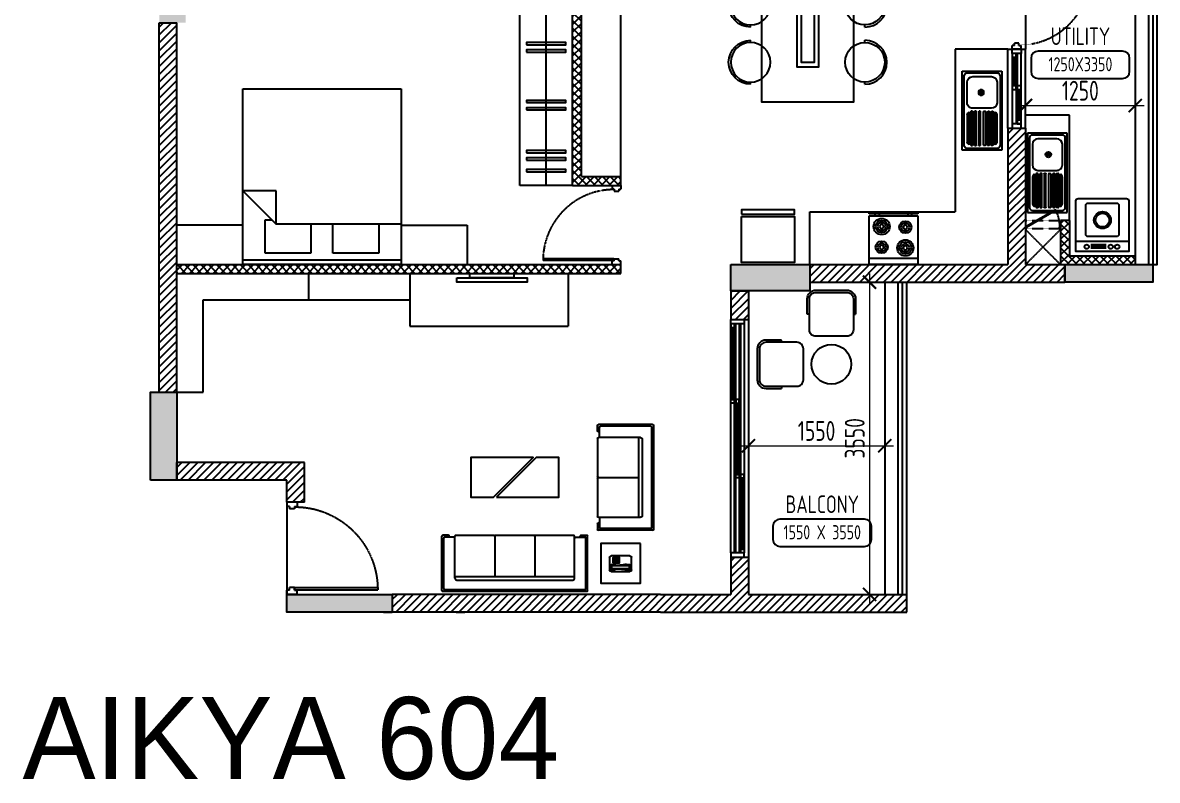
# Model space of a CAD drawing. Header units: millimetres. Extents: x -184691 to 158232, y -112569 to 33289.
# Drawn here: x 61375 to 74278, y -22061 to -13448 of the extents above; entities that cross this region are included whole.
import ezdxf
from ezdxf.enums import TextEntityAlignment as Align

# ---------------------------------------------------------------- set-up
doc = ezdxf.new("R2010")
doc.units = ezdxf.units.MM
doc.header["$LTSCALE"] = 10
doc.header["$PDMODE"] = 35
doc.header["$PDSIZE"] = 500
doc.linetypes.add('DASHED', pattern=[19.05, 12.7, -6.35])
doc.linetypes.add('HIDDEN', pattern=[9.525, 6.35, -3.175])
for name, color, linetype in [('07--DIM-1', 1, 'Continuous'), ('A--BLOCKWALL-1', 9, 'Continuous'), ('A--BLOCKWALL-2', 2, 'Continuous'), ('A--BLOCKWALL-3', 3, 'Continuous'), ('A--BLOCKWALL-HATCH', 8, 'Continuous'), ('A--DOWN', 34, 'Continuous'), ('A--FIXTURE-0', 8, 'Continuous'), ('A--FURNITURE-0', 253, 'Continuous'), ('A--FURNITURE-1', 9, 'Continuous'), ('A--GLAZING-0', 181, 'Continuous'), ('A--HANDRAIL-1', 9, 'Continuous'), ('A--HATCH-1', 8, 'Continuous'), ('A--SANITARY-0', 253, 'Continuous'), ('A--SHAFT-HIDDEN', 9, 'HIDDEN'), ('A--SPACENUMBER', 2, 'Continuous'), ('A--SPACENUMBER-1', 8, 'Continuous'), ('A--SPACEREF', 3, 'Continuous'), ('A--Stucture', 9, 'Continuous'), ('A--TILING-1', 8, 'Continuous'), ('Typical floor Column Centre line$0$X-3rd Floor Column$0$A--COL250', 250, 'Continuous'), ('Typical floor Column Centre line$0$X-3rd Floor Column$0$A--CONCRETE-4', 4, 'Continuous')]:
    doc.layers.add(name, color=color, linetype=linetype)
doc.styles.add('ISO', font='isocp2.shx', dxfattribs={"width": 0.8})
doc.dimstyles.new('A-DIM-100', dxfattribs={"dimscale": 100, "dimtxt": 2.25, "dimasz": 1.5, "dimexe": 1, "dimexo": 0.5, "dimgap": 0, "dimtad": 0, "dimdec": 0, "dimzin": 12, "dimdsep": 46, "dimtxsty": 'ISO', "dimblk": 'ARCHTICK', "dimcen": 1, "dimdle": 1, "dimclrd": 8, "dimclre": 8, "dimclrt": 256, "dimadec": 0, "dimazin": 3, "dimtfac": 1, "dimtdec": 0, "dimtmove": 1, "dimatfit": 2, "dimfxl": 1, "dimtvp": 0.75, "dimtolj": 1, "dimtzin": 12, "dimlwd": 18, "dimlwe": 18, "dimarcsym": 0})
pattern_1 = [(45, (66528.103, -23097.9), (-44.90128, 44.90128), [])]
pattern_2 = [(45, (66528.103, -23097.9), (-44.90128, 44.90128), []), (135, (66528.103, -23097.9), (-44.90128, -44.90128), [])]

# ---------------------------------------------------------------- blocks, each defined once
blk = doc.blocks.new('A$C542B73FF')
at = {"layer": 'A--FURNITURE-0'}
for points in [[(-400, 50), (400, 50), (400, 100), (-400, 100)], [(-250, 0), (250, 0), (250, 50), (-250, 50)]]:
    blk.add_lwpolyline(points, close=True, dxfattribs=at)
blk = doc.blocks.new('A$C7FA855F9')
at = {"layer": 'A--FURNITURE-0', "linetype": 'Continuous'}
for p, q in [((900, 2000), (-900, 2000)), ((-900, 2000), (-900, 0)), ((900, 0), (900, 2000)), ((900, 840), (520, 460)), ((520, 840), (900, 840)), ((520, 460), (520, 840)), ((-900, 460), (520, 460)), ((-645, 460), (-645, 130)), ((-125, 130), (-125, 460)), ((125, 460), (125, 130)), ((645, 510), (570, 510)), ((645, 130), (645, 510)), ((-645, 130), (-125, 130)), ((125, 130), (645, 130)), ((-900, 50), (900, 50)), ((-900, 0), (900, 0))]:
    blk.add_line(p, q, dxfattribs=at)
blk = doc.blocks.new('A$C383732B3')
for p, q in [((275, 250), (275, 275)), ((275, -250), (275, -275))]:
    blk.add_line(p, q)
blk.add_lwpolyline([(275, 275), (100, 275, 0.414214), (0, 175), (0, -175, 0.414214), (100, -275), (275, -275)], format="xyb")
blk.add_lwpolyline([(100, -250), (450, -250, 0.414214), (525, -175), (525, 175, 0.414214), (450, 250), (100, 250, 0.414214), (25, 175), (25, -175, 0.414214)], format="xyb", close=True)
blk = doc.blocks.new('A$C337B3EF4')
for p, q in [((0, 225), (0, 250)), ((0, -250), (0, -225))]:
    blk.add_line(p, q)
blk.add_circle((0, 0), 225)
blk.add_arc((0, 0), 250, 270, 90)
blk = doc.blocks.new('A$C666E5324')
at = {"layer": 'A--FURNITURE-0'}
for points in [[(0, -525), (-1500, -525), (-1500, 525), (0, 525)], [(-400, -125), (-1100, -125), (-1100, 125), (-400, 125)], [(-450, -75), (-1050, -75), (-1050, 75), (-450, 75)]]:
    blk.add_lwpolyline(points, close=True, dxfattribs=at)
at = {"layer": 'A--FURNITURE-0', "xscale": -1, "rotation": 270.000000000004}
for p in [(-1050, 650), (-400, 650)]:
    blk.add_blockref('A$C337B3EF4', p, dxfattribs=at)
at = {"layer": 'A--FURNITURE-0', "rotation": 270.000000000004}
for p in [(-1050, -650), (-400, -650)]:
    blk.add_blockref('A$C337B3EF4', p, dxfattribs=at)
blk = doc.blocks.new('A$C34D21E7E')
at = {"layer": 'A--DOWN'}
for p, q in [((-150, 2450), (-150, -150)), ((-110, 2450), (-110, -150)), ((-95, 2450), (-95, -150)), ((-55, -150), (-55, 2450)), ((-40, -150), (-40, 2450)), ((0, -150), (0, 2450))]:
    blk.add_line(p, q, dxfattribs=at)
for points in [[(-150, 2450), (0, 2450), (0, 2500), (-150, 2500)], [(-40, 2450), (0, 2450), (0, 2410), (-40, 2410)], [(-95, 1590), (-55, 1590), (-55, 1550), (-95, 1550)], [(-40, 1550), (0, 1550), (0, 1590), (-40, 1590)], [(-150, 740), (-110, 740), (-110, 700), (-150, 700)], [(-95, 700), (-55, 700), (-55, 740), (-95, 740)], [(-150, -150), (-110, -150), (-110, -110), (-150, -110)], [(-150, -150), (0, -150), (0, -200), (-150, -200)]]:
    blk.add_lwpolyline(points, close=True, dxfattribs=at)
at = {"layer": 'A--GLAZING-0'}
for p, q in [((-25, 1590), (-25, 2410)), ((-15, 1590), (-15, 2410)), ((-80, 740), (-80, 1550)), ((-70, 740), (-70, 1550)), ((-135, -110), (-135, 700)), ((-125, -110), (-125, 700))]:
    blk.add_line(p, q, dxfattribs=at)
blk = doc.blocks.new('A$C1CBF2325')
at = {"layer": 'A--DOWN'}
for p, q in [((100, 0), (0, 0)), ((0, 0), (0, -42)), ((100, 0), (100, -42)), ((25, -42), (0, -42)), ((25, -42), (25, -67)), ((75, -67), (25, -67)), ((75, -42), (75, -67)), ((75, -42), (100, -42)), ((79, -46), (79, -67)), ((79, -46), (886, -46)), ((79, -67), (886, -67)), ((886, -67), (886, -46)), ((25, -858), (0, -858)), ((0, -900), (0, -858)), ((75, -833), (25, -833)), ((25, -858), (25, -833)), ((75, -858), (75, -833)), ((75, -858), (100, -858)), ((100, -900), (100, -858)), ((100, -900), (0, -900))]:
    blk.add_line(p, q, dxfattribs=at)
at = {"layer": 'A--DOWN', "color": 8, "linetype": 'DASHED', "ltscale": 0.005}
blk.add_arc((79, -46), 807, 269.7319, 358.5291, dxfattribs=at)
blk = doc.blocks.new('A$C35654C4B')
at = {"layer": 'A--BLOCKWALL-1'}
for p, q in [((-900, 200), (0, 200)), ((-900, 0), (0, 0))]:
    blk.add_line(p, q, dxfattribs=at)
at = {"layer": 'A--DOWN'}
for p, q in [((-50, 150), (-850, 150)), ((-50, 107), (-850, 107)), ((-850, 50), (-50, 50)), ((-50, 93), (-807, 93))]:
    blk.add_line(p, q, dxfattribs=at)
for points in [[(-850, 50), (-850, 150), (-900, 150), (-900, 50)], [(-416, 107), (-416, 150), (-459, 150), (-459, 107)], [(-50, 107), (-50, 150), (-93, 150), (-93, 107)], [(-50, 50), (-50, 150), (0, 150), (0, 50)], [(-807, 50), (-807, 93), (-850, 93), (-850, 50)], [(-416, 50), (-416, 93), (-459, 93), (-459, 50)]]:
    blk.add_lwpolyline(points, close=True, dxfattribs=at)
at = {"layer": 'A--GLAZING-0'}
for p, q in [((-416, 136), (-93, 136)), ((-807, 78), (-459, 78)), ((-807, 64), (-459, 64)), ((-416, 122), (-93, 122))]:
    blk.add_line(p, q, dxfattribs=at)
blk = doc.blocks.new('A$C47D60FF3')
at = {"layer": 'A--FIXTURE-0'}
blk.add_lwpolyline([(-0.075, 0.6), (-0.075, 0), (-0.6, 0), (-0.6, 0.6)], close=True, dxfattribs=at)
blk.add_lwpolyline([(-0.05, 0.6), (-0.05, 0), (0, 0), (0, 0.6), (-0.05, 0.6)], dxfattribs=at)
blk = doc.blocks.new('SPACE')
at = {"layer": 'A--SPACENUMBER-1'}
blk.add_lwpolyline([(-600, 0), (600, 0, 0.414213562), (700, 100), (700, 288.5, 0.414213562), (600, 388.5), (-600, 388.5, 0.414213562), (-700, 288.5), (-700, 100, 0.414213562), (-600, 0, -0.052514465)], format="xyb", dxfattribs=at)
at = {"layer": 'A--SPACENUMBER', "style": 'ISO', "width": 0.8, "flags": 4}
blk.add_attdef('01', text='', height=250, dxfattribs=at).set_placement((0.455, 202.41), align=Align.MIDDLE)
at = {"layer": 'A--SPACEREF', "style": 'ISO', "width": 0.8, "flags": 4}
blk.add_attdef('S', text='', height=300, dxfattribs=at).set_placement((1.35, 474.975), align=Align.CENTER)
blk = doc.blocks.new('A$C2D7D56F7')
at = {"layer": 'A--FIXTURE-0'}
for p, q in [((-0.3, -0.113), (0.3, -0.113)), ((-0.044, -0.037), (0.131, -0.037)), ((-0.044, -0.056), (0.131, -0.056)), ((-0.044, -0.074), (0.131, -0.074))]:
    blk.add_line(p, q, dxfattribs=at)
blk.add_lwpolyline([(0.3, -0.575, -0.414214), (0.275, -0.6), (-0.275, -0.6, -0.414214), (-0.3, -0.575), (-0.3, 0), (0.3, 0)], format="xyb", close=True, dxfattribs=at)
blk.add_lwpolyline([(-0.173, -0.168), (0.173, -0.168), (0.189, -0.184), (0.189, -0.531), (0.173, -0.546), (-0.173, -0.546), (-0.189, -0.531), (-0.189, -0.184)], close=True, dxfattribs=at)
for centre, radius in [((-0.169, -0.052), 0.025), ((-0.095, -0.052), 0.025), ((0.178, -0.052), 0.025), ((-0.001, -0.355), 0.0964), ((-0.001, -0.355), 0.0776)]:
    blk.add_circle(centre, radius, dxfattribs=at)
blk = doc.blocks.new('A$C321E12B3')
at = {"layer": 'A--SANITARY-0', "ltscale": 5}
for p, q in [((-0.9, 0.45), (0, 0.45)), ((-0.9, 0), (-0.9, 0.45)), ((-0.879, 0.055), (-0.879, 0.395)), ((-0.845, 0.429), (-0.055, 0.429)), ((-0.774, 0.395), (-0.54, 0.395)), ((-0.404, 0.394), (-0.094, 0.394)), ((-0.021, 0.395), (-0.021, 0.055)), ((0, 0.45), (0, 0)), ((-0.837, 0.118), (-0.837, 0.332)), ((-0.477, 0.332), (-0.477, 0.118)), ((-0.443, 0.335), (-0.443, 0.348)), ((-0.443, 0.293), (-0.443, 0.306)), ((-0.443, 0.246), (-0.443, 0.259)), ((-0.439, 0.352), (-0.059, 0.352)), ((-0.059, 0.331), (-0.439, 0.331)), ((-0.439, 0.31), (-0.059, 0.31)), ((-0.059, 0.289), (-0.439, 0.289)), ((-0.439, 0.263), (-0.059, 0.263)), ((-0.063, 0.373), (-0.435, 0.373)), ((-0.055, 0.348), (-0.055, 0.335)), ((-0.055, 0.306), (-0.055, 0.293)), ((-0.055, 0.259), (-0.055, 0.246)), ((-0.443, 0.204), (-0.443, 0.191)), ((-0.443, 0.157), (-0.443, 0.144)), ((-0.059, 0.242), (-0.439, 0.242)), ((-0.059, 0.208), (-0.439, 0.208)), ((-0.439, 0.187), (-0.059, 0.187)), ((-0.059, 0.161), (-0.439, 0.161)), ((-0.439, 0.14), (-0.059, 0.14)), ((-0.055, 0.191), (-0.055, 0.204)), ((-0.055, 0.144), (-0.055, 0.157)), ((0, 0), (-0.9, 0)), ((-0.055, 0.021), (-0.845, 0.021)), ((-0.54, 0.055), (-0.774, 0.055)), ((-0.443, 0.115), (-0.443, 0.102)), ((-0.059, 0.119), (-0.439, 0.119)), ((-0.439, 0.098), (-0.059, 0.098)), ((-0.063, 0.077), (-0.435, 0.077)), ((-0.404, 0.056), (-0.094, 0.056)), ((-0.055, 0.102), (-0.055, 0.115))]:
    blk.add_line(p, q, dxfattribs=at)
at = {"layer": 'A--SANITARY-0'}
blk.add_line((-0.9, 0.45), (0, 0.45), dxfattribs=at)
at = {"layer": 'A--SANITARY-0', "ltscale": 5, "extrusion": (0, 0, -1)}
for centre, major_axis, start_param, end_param in [((-0.845, 0.395), (-0.0238, 0.0238), 5.497787, 7.068583), ((-0.774, 0.332), (0.0446, 0.0446), 3.926991, 5.497787), ((-0.54, 0.332), (0.0446, 0.0446), -0.785398, 0.785398), ((-0.393, 0.345), (-0.0357, 0.0357), 6.090163, 6.844508), ((-0.105, 0.345), (-0.0357, 0.0357), 1.009473, 1.763819), ((-0.055, 0.395), (-0.0238, 0.0238), 0.785398, 2.356194), ((-0.439, 0.348), (0.00297, 0.00297), 3.926991, 5.497787), ((-0.439, 0.335), (-0.00297, 0.00297), 3.926991, 5.497787), ((-0.439, 0.306), (-0.00297, 0.00297), 5.497787, 7.068583), ((-0.439, 0.293), (-0.00297, 0.00297), 3.926991, 5.497787), ((-0.059, 0.348), (0.00297, 0.00297), -0.785398, 0.785398), ((-0.059, 0.335), (-0.00297, 0.00297), 2.356194, 3.926991), ((-0.059, 0.306), (0.00297, 0.00297), -0.785398, 0.785398), ((-0.059, 0.293), (-0.00297, 0.00297), 2.356194, 3.926991), ((-0.657, 0.214), (0.0223, 0.0223), 0.785398, 7.068583), ((-0.657, 0.214), (0.0112, 0.0112), 0.785398, 7.068583), ((-0.657, 0.214), (0.00743, 0.00743), 0.785398, 7.068583), ((-0.439, 0.204), (0.00297, 0.00297), 3.926991, 5.497787), ((-0.439, 0.191), (-0.00297, 0.00297), 3.926991, 5.497787), ((-0.439, 0.157), (0.00297, 0.00297), 3.926991, 5.497787), ((-0.439, 0.144), (0.00297, 0.00297), 2.356194, 3.926991), ((-0.059, 0.204), (0.00297, 0.00297), -0.785398, 0.785398), ((-0.059, 0.191), (-0.00297, 0.00297), 2.356194, 3.926991), ((-0.059, 0.157), (0.00297, 0.00297), -0.785398, 0.785398), ((-0.059, 0.144), (-0.00297, 0.00297), 2.356194, 3.926991), ((-0.845, 0.055), (0.0238, 0.0238), 2.356194, 3.926991), ((-0.774, 0.118), (-0.0446, 0.0446), 3.926991, 5.497787), ((-0.54, 0.118), (-0.0446, 0.0446), 2.356194, 3.926991), ((-0.439, 0.115), (0.00297, 0.00297), 3.926991, 5.497787), ((-0.439, 0.102), (0.00297, 0.00297), 2.356194, 3.926991), ((-0.393, 0.105), (-0.0357, 0.0357), 4.151066, 4.905412), ((-0.105, 0.105), (-0.0357, 0.0357), 2.94857, 3.702916), ((-0.059, 0.115), (0.00297, 0.00297), -0.785398, 0.785398), ((-0.059, 0.102), (-0.00297, 0.00297), 2.356194, 3.926991), ((-0.055, 0.055), (-0.0238, 0.0238), 2.356194, 3.926991)]:
    blk.add_ellipse(centre, major_axis=major_axis, ratio=1, start_param=start_param, end_param=end_param, dxfattribs=at)
at = {"layer": 'A--SANITARY-0', "ltscale": 5}
for centre, major_axis, start_param, end_param in [((-0.439, 0.259), (-0.00297, -0.00297), 3.926991, 5.497787), ((-0.059, 0.259), (-0.00297, -0.00297), 2.356194, 3.926991), ((-0.439, 0.246), (0.00297, -0.00297), 3.926991, 5.497787), ((-0.059, 0.246), (0.00297, -0.00297), -0.785398, 0.785398)]:
    blk.add_ellipse(centre, major_axis=major_axis, ratio=1, start_param=start_param, end_param=end_param, dxfattribs=at)
blk = doc.blocks.new('A$C4DFF75E1')
at = {"layer": 'A--DOWN'}
for p, q in [((9, 25), (0, 25)), ((0, 25), (0, 0)), ((0, 0), (12, 0)), ((9, 15, 0), (9, 25, 0)), ((12, 15, 0), (9, 15, 0)), ((12, 15, 0), (12, 0, 0)), ((12, 15, 0), (12, 0, 0)), ((12, 0), (12, 15)), ((438, 15, 0), (438, 0, 0)), ((438, 15, 0), (438, 0, 0)), ((438, 15, 0), (441, 15, 0)), ((438, 0), (438, 15)), ((450, 0), (438, 0)), ((441, 15, 0), (441, 25, 0)), ((441, 25), (450, 25)), ((450, 25), (450, 0))]:
    blk.add_line(p, q, dxfattribs=at)
blk.add_lwpolyline([(14, 18), (388, 234), (385, 240), (11, 24)], close=True, dxfattribs=at)
blk.add_circle((10, 24, 0), 0.781, dxfattribs=at)
at = {"layer": 'A--DOWN', "color": 8, "linetype": 'DASHED', "ltscale": 0.003}
blk.add_arc((-37, 15, 0), 478, 0, 27.2936, dxfattribs=at)
blk = doc.blocks.new('_ArchTick')
at = {"color": 0, "const_width": 0.15}
blk.add_lwpolyline([(-0.5, -0.5), (0.5, 0.5)], dxfattribs=at)
blk = doc.blocks.new('*D346')
at = {"layer": '07--DIM-1', "color": 8, "lineweight": 18}
for p, q in [((69628, -18533), (69628, -18158)), ((71178, -18533), (71178, -18158)), ((69528, -18258), (71278, -18258))]:
    blk.add_line(p, q, dxfattribs=at)
at = {"layer": 'Defpoints', "color": 0}
for p in [(71178, -18258), (69628, -18583), (71178, -18583)]:
    blk.add_point(p, dxfattribs=at)
at = {"layer": '07--DIM-1', "color": 8, "lineweight": 18, "xscale": 150, "yscale": 150, "zscale": 150, "rotation": 180}
blk.add_blockref('_ArchTick', (69628, -18258), dxfattribs=at)
at = {"layer": '07--DIM-1', "color": 8, "lineweight": 18, "xscale": 150, "yscale": 150, "zscale": 150}
blk.add_blockref('_ArchTick', (71178, -18258), dxfattribs=at)
at = {"layer": '07--DIM-1', "insert": (70403, -18089), "char_height": 225, "attachment_point": 5, "style": 'ISO'}
blk.add_mtext('\\A1;1550', dxfattribs=at)
blk = doc.blocks.new('*D347')
at = {"layer": '07--DIM-1', "color": 8, "lineweight": 18}
for p, q in [((71006, -16298), (71006, -20048)), ((71128, -16398), (70906, -16398)), ((71128, -19948), (70906, -19948))]:
    blk.add_line(p, q, dxfattribs=at)
at = {"layer": 'Defpoints', "color": 0}
for p in [(71178, -16398), (71006, -19948), (71178, -19948)]:
    blk.add_point(p, dxfattribs=at)
at = {"layer": '07--DIM-1', "color": 8, "lineweight": 18, "xscale": 150, "yscale": 150, "zscale": 150}
for p, rotation in [((71006, -16398), 90), ((71006, -19948), 270)]:
    blk.add_blockref('_ArchTick', p, dxfattribs=dict(at, rotation=rotation))
at = {"layer": '07--DIM-1', "insert": (70837, -18173), "char_height": 225, "attachment_point": 5, "rotation": 90, "style": 'ISO'}
blk.add_mtext('\\A1;3550', dxfattribs=at)
blk = doc.blocks.new('*D351')
at = {"layer": '07--DIM-1', "color": 8, "lineweight": 18}
for p, q in [((72778, -14436), (72778, -14290)), ((74028, -14436), (74028, -14290)), ((72678, -14390), (74128, -14390))]:
    blk.add_line(p, q, dxfattribs=at)
at = {"layer": 'Defpoints', "color": 0}
for p in [(74028, -14390), (72778, -14486), (74028, -14486)]:
    blk.add_point(p, dxfattribs=at)
at = {"layer": '07--DIM-1', "color": 8, "lineweight": 18, "xscale": 150, "yscale": 150, "zscale": 150, "rotation": 180}
blk.add_blockref('_ArchTick', (72778, -14390), dxfattribs=at)
at = {"layer": '07--DIM-1', "color": 8, "lineweight": 18, "xscale": 150, "yscale": 150, "zscale": 150}
blk.add_blockref('_ArchTick', (74028, -14390), dxfattribs=at)
at = {"layer": '07--DIM-1', "insert": (73403, -14221), "char_height": 225, "attachment_point": 5, "style": 'ISO'}
blk.add_mtext('\\A1;1250', dxfattribs=at)
blk = doc.blocks.new('A$C59C96D1E')
at = {"linetype": 'Continuous'}
for p, q in [((-2.74, 0), (2.74, 0)), ((-3.49, -9.09), (-3.49, -0.75)), ((-2.75, -0.99), (-2.75, -2.2)), ((-2.26, -1.48), (-2.26, -8.35)), ((-0.79, -0.49), (-2.25, -0.49)), ((-1.76, -0.98), (-1.28, -0.98)), ((-0.78, -8.35), (-0.78, -1.48)), ((-0.29, -2.2), (-0.29, -0.99)), ((3.49, -0.75), (3.49, -9.09)), ((-2.75, -8.84), (-2.75, -7.63)), ((2.74, -9.84), (-2.74, -9.84)), ((-0.79, -9.34), (-2.25, -9.34)), ((-1.76, -8.85), (-1.28, -8.85)), ((-0.29, -7.63), (-0.29, -8.84))]:
    blk.add_line(p, q, dxfattribs=at)
for points in [[(0.45, -5.87), (0.45, -5.37), (0.95, -5.37), (0.95, -5.87)], [(0.45, -6.47), (0.45, -5.97), (0.95, -5.97), (0.95, -6.47)], [(0.45, -7.06), (0.45, -6.56), (0.95, -6.56), (0.95, -7.06)], [(0.45, -7.66), (0.45, -7.16), (0.95, -7.16), (0.95, -7.66)], [(0.45, -8.26), (0.95, -8.26), (0.95, -7.76), (0.45, -7.76)], [(1.05, -5.87), (1.05, -5.37), (1.55, -5.37), (1.55, -5.87)], [(1.05, -6.47), (1.05, -5.97), (1.55, -5.97), (1.55, -6.47)], [(1.05, -7.06), (1.05, -6.56), (1.55, -6.56), (1.55, -7.06)], [(1.05, -7.66), (1.05, -7.16), (1.55, -7.16), (1.55, -7.66)], [(1.05, -8.26), (1.55, -8.26), (1.55, -7.76), (1.05, -7.76)], [(1.64, -5.87), (1.64, -5.37), (2.14, -5.37), (2.14, -5.87)], [(1.64, -6.47), (1.64, -5.97), (2.14, -5.97), (2.14, -6.47)], [(1.64, -7.06), (1.64, -6.56), (2.14, -6.56), (2.14, -7.06)], [(1.64, -7.66), (1.64, -7.16), (2.14, -7.16), (2.14, -7.66)], [(1.64, -8.26), (2.14, -8.26), (2.14, -7.76), (1.64, -7.76)], [(2.24, -5.87), (2.24, -5.37), (2.74, -5.37), (2.74, -5.87)], [(2.24, -6.47), (2.24, -5.97), (2.74, -5.97), (2.74, -6.47)], [(2.24, -7.06), (2.24, -6.56), (2.74, -6.56), (2.74, -7.06)], [(2.24, -7.66), (2.24, -7.16), (2.74, -7.16), (2.74, -7.66)], [(2.24, -8.26), (2.74, -8.26), (2.74, -7.76), (2.24, -7.76)]]:
    blk.add_lwpolyline(points, close=True)
for centre, radius, start, end in [((-2.74, -0.75), 0.75, 90, 180), ((2.74, -0.75), 0.75, 0, 90), ((-2.25, -0.99), 0.5, 90, 180), ((-2.25, -2.2), 0.5, 180, 270), ((-1.76, -1.48), 0.5, 90, 180), ((-1.28, -1.48), 0.5, 0, 90), ((-0.79, -0.99), 0.5, 0, 90), ((-0.79, -2.2), 0.5, 270, 0), ((-2.74, -9.09), 0.75, 180, 270), ((-2.25, -7.63), 0.5, 90, 180), ((-2.25, -8.84), 0.5, 180, 270), ((-1.76, -8.35), 0.5, 180, 270), ((-1.28, -8.35), 0.5, 270, 0), ((-0.79, -7.63), 0.5, 0, 90), ((-0.79, -8.84), 0.5, 270, 0), ((2.74, -9.09), 0.75, 270, 0)]:
    blk.add_arc(centre, radius, start, end, dxfattribs=at)
for centre, start, end in [((-30.22, -7.51), 358.28, 10.8919), ((27.18, -7.51), 169.1081, 181.72)]:
    blk.add_arc(centre, 27.97, start, end)
blk = doc.blocks.new('A$C6B576318')
at = {"layer": 'A--FURNITURE-0'}
for p, q in [((-975, 13), (-975, 736)), ((-888, 749), (-963, 749)), ((-950, 38), (-950, 711)), ((-813, 724), (-938, 724)), ((-875, 724), (-875, 736)), ((-800, 711), (-800, 736)), ((-800, 175), (-800, 711)), ((-788, 749), (-279, 749)), ((-267, 736), (-267, 200)), ((-254, 749), (254, 749)), ((267, 736), (267, 200)), ((279, 749), (788, 749)), ((800, 711), (800, 736)), ((800, 175), (800, 711)), ((813, 724), (938, 724)), ((875, 724), (875, 736)), ((888, 749), (963, 749)), ((950, 38), (950, 711)), ((975, 13), (975, 736)), ((-800, 200), (800, 200)), ((-963, 0), (963, 0)), ((-938, 25), (938, 25)), ((-775, 150), (775, 150))]:
    blk.add_line(p, q, dxfattribs=at)
for centre, radius, start, end in [((-963, 736), 12.5, 90, 180), ((-938, 711), 12.5, 90, 180), ((-888, 736), 12.5, 0, 90), ((-813, 711), 12.5, 0, 90), ((-788, 736), 12.5, 90, 180), ((-279, 736), 12.5, 0, 90), ((-254, 736), 12.5, 90, 180), ((254, 736), 12.5, 0, 90), ((279, 736), 12.5, 90, 180), ((788, 736), 12.5, 0, 90), ((813, 711), 12.5, 90, 180), ((888, 736), 12.5, 90, 180), ((938, 711), 12.5, 0, 90), ((963, 736), 12.5, 0, 90), ((-775, 175), 25, 180, 270), ((775, 175), 25, 270, 0), ((-963, 13), 12.5, 180, 270), ((-938, 38), 12.5, 180, 270), ((938, 38), 12.5, 270, 0), ((963, 13), 12.5, 270, 0)]:
    blk.add_arc(centre, radius, start, end, dxfattribs=at)
blk = doc.blocks.new('A$C64853205')
at = {"layer": 'A--FURNITURE-0'}
for p, q in [((-708, 13), (-708, 736)), ((-621, 749), (-696, 749)), ((-683, 38), (-683, 711)), ((-546, 724), (-671, 724)), ((-608, 724), (-608, 736)), ((-533, 711), (-533, 736)), ((-533, 175), (-533, 711)), ((-521, 749), (-12, 749)), ((0, 736), (0, 200)), ((13, 749), (521, 749)), ((533, 736), (533, 175)), ((546, 724), (671, 724)), ((608, 724), (608, 736)), ((621, 749), (696, 749)), ((683, 38), (683, 711)), ((708, 13), (708, 736)), ((-533, 200), (533, 200)), ((-696, 0), (696, 0)), ((-671, 25), (671, 25)), ((-508, 150), (508, 150))]:
    blk.add_line(p, q, dxfattribs=at)
for centre, radius, start, end in [((-696, 736), 12.5, 90, 180), ((-671, 711), 12.5, 90, 180), ((-621, 736), 12.5, 0, 90), ((-546, 711), 12.5, 0, 90), ((-521, 736), 12.5, 90, 180), ((-12, 736), 12.5, 0, 90), ((13, 736), 12.5, 90, 180), ((521, 736), 12.5, 0, 90), ((546, 711), 12.5, 90, 180), ((621, 736), 12.5, 90, 180), ((671, 711), 12.5, 0, 90), ((696, 736), 12.5, 0, 90), ((-508, 175), 25, 180, 270), ((508, 175), 25, 270, 0), ((-696, 13), 12.5, 180, 270), ((-671, 38), 12.5, 180, 270), ((671, 38), 12.5, 270, 0), ((696, 13), 12.5, 270, 0)]:
    blk.add_arc(centre, radius, start, end, dxfattribs=at)
blk = doc.blocks.new('A$C06896976')
at = {"layer": 'A--FIXTURE-0'}
for p, q in [((0, 0.6), (-0.6, 0.6)), ((-0.6, 0.6), (-0.6, 0)), ((-0.525, 0.6), (-0.525, 0)), ((0, 0), (0, 0.6)), ((0.05, 0.6), (0.025, 0.6)), ((0.025, 0.6), (0.025, 0)), ((0.05, 0), (0.05, 0.6)), ((0, 0.525), (0.025, 0.525)), ((0.025, 0.475), (0, 0.475)), ((-0.6, 0), (0, 0)), ((0.025, 0.125), (0, 0.125)), ((0, 0.075), (0.025, 0.075)), ((0.025, 0), (0.05, 0))]:
    blk.add_line(p, q, dxfattribs=at)
for centre, major_axis, start_param, end_param in [((-0.394, 0.446), (0.0707, 0.0707), 0.785398, 7.068583), ((-0.394, 0.446), (0.053, 0.053), 0.785398, 7.068583), ((-0.394, 0.446), (0.0354, 0.0354), 0.785398, 7.068583), ((-0.394, 0.446), (0.0177, 0.0177), 0.785398, 7.068583), ((-0.139, 0.446), (-0.053, 0.053), -0.785398, 5.497787), ((-0.139, 0.446), (-0.0354, 0.0354), -0.785398, 5.497787), ((-0.139, 0.446), (0.0177, 0.0177), 0.785398, 7.068583), ((-0.386, 0.154), (0.053, -0.053), -0.785398, 5.497787), ((-0.386, 0.154), (0.0354, -0.0354), -0.785398, 5.497787), ((-0.386, 0.154), (-0.0177, -0.0177), 0.785398, 7.068583), ((-0.131, 0.154), (-0.0707, -0.0707), 0.785398, 7.068583), ((-0.131, 0.154), (-0.053, -0.053), 0.785398, 7.068583), ((-0.131, 0.154), (-0.0354, -0.0354), 0.785398, 7.068583), ((-0.131, 0.154), (-0.0177, -0.0177), 0.785398, 7.068583)]:
    blk.add_ellipse(centre, major_axis=major_axis, ratio=1, start_param=start_param, end_param=end_param, dxfattribs=at)

msp = doc.modelspace()

# ---------------------------------------------------------------- hatches: boundary and pattern name
at = {"layer": 'A--BLOCKWALL-HATCH'}
h = msp.add_hatch(dxfattribs=at)
h.set_pattern_fill('ANSI37', color=256, scale=20, style=0)
h.set_pattern_definition(pattern_2)
h.paths.add_polyline_path([(68428.1, -11172.9), (68528.1, -11172.9), (68528.1, -12847.9), (67728.1, -12847.9), (67728.1, -13972.9), (67728.1, -14072.9), (67728.1, -15197.9), (68178.1, -15197.9), (68178.1, -15297.9), (67628.1, -15297.9), (67628.1, -12847.9), (66678.1, -12847.9), (66678.1, -12747.9), (68428.1, -12747.9)])
h = msp.add_hatch(dxfattribs=at)
h.set_pattern_fill('ANSI37', color=256, scale=20, style=0)
h.set_pattern_definition([(45, (66528.103, -23097.9), (-44.90128, 44.90128), []), (135, (66528.103, -23097.9), (-44.90128, -44.90128), [])])
h.paths.add_polyline_path([(73178.1, -15697.9), (73178.1, -16197.9), (74028.1, -16197.9), (74028.1, -16097.9), (73278.1, -16097.9), (73278.1, -15697.9)])
h = msp.add_hatch(dxfattribs=at)
h.set_pattern_fill('ANSI37', color=256, scale=20, style=0)
h.set_pattern_definition(pattern_2)
h.paths.add_polyline_path([(63128.1, -16297.9), (63128.1, -16197.9), (68178.1, -16197.9), (68178.1, -16297.9)])
at = {"layer": 'A--HATCH-1'}
h = msp.add_hatch(dxfattribs=at)
h.set_pattern_fill('ANSI31', color=256, scale=20, style=0)
h.set_pattern_definition(pattern_1)
h.paths.add_polyline_path([(62928.1, -17647.9), (63128.1, -17647.9), (63128.1, -13447.9), (62928.1, -13447.9)])
h = msp.add_hatch(dxfattribs=at)
h.set_pattern_fill('ANSI31', color=256, scale=20, style=0)
h.set_pattern_definition(pattern_1)
h.paths.add_polyline_path([(72578.1, -14647.9), (72778.1, -14647.9), (72778.1, -16197.9), (73228.1, -16197.9), (73228.1, -16397.9), (70328.1, -16397.9), (70328.1, -16197.9), (72578.1, -16197.9)])
h = msp.add_hatch(dxfattribs=at)
h.set_pattern_fill('ANSI31', color=256, scale=20, style=0)
h.set_pattern_definition(pattern_1)
h.paths.add_polyline_path([(69428.1, -16497.9), (69628.1, -16497.9), (69628.1, -16822.9), (69428.1, -16822.9)])
h = msp.add_hatch(dxfattribs=at)
h.set_pattern_fill('ANSI31', color=256, scale=20, style=0)
h.set_pattern_definition(pattern_1)
h.paths.add_polyline_path([(64578.1, -18897.9), (64378.1, -18897.9), (64378.1, -18647.9), (63128.1, -18647.9), (63128.1, -18447.9), (64578.1, -18447.9)])
h = msp.add_hatch(dxfattribs=at)
h.set_pattern_fill('ANSI31', color=256, scale=20, style=0)
h.set_pattern_definition(pattern_1)
h.paths.add_polyline_path([(69428.1, -19522.9), (69628.1, -19522.9), (69628.1, -19947.9), (71428.1, -19947.9), (71428.1, -20147.9), (65578.1, -20147.9), (65578.1, -19947.9), (69428.1, -19947.9)])
at = {"layer": 'Typical floor Column Centre line$0$X-3rd Floor Column$0$A--COL250'}
h = msp.add_hatch(color=256, dxfattribs=at)
h.dxf.hatch_style = 1
h.paths.add_polyline_path([(63228.1, -12847.9), (63828.1, -12847.9), (63828.1, -12547.9), (62928.1, -12547.9), (62928.1, -13447.9), (63228.1, -13447.9)])
h = msp.add_hatch(color=256, dxfattribs=at)
h.dxf.hatch_style = 1
h.paths.add_polyline_path([(69428.1, -16197.9), (70328.1, -16197.9), (70328.1, -16497.9), (69428.1, -16497.9)])
h = msp.add_hatch(color=256, dxfattribs=at)
h.dxf.hatch_style = 1
h.paths.add_polyline_path([(73228.1, -16197.9), (74228.1, -16197.9), (74228.1, -16397.9), (73228.1, -16397.9)])
h = msp.add_hatch(color=256, dxfattribs=at)
h.dxf.hatch_style = 1
h.paths.add_polyline_path([(62828.1, -18647.9), (62828.1, -17647.9), (63128.1, -17647.9), (63128.1, -18647.9)])
h = msp.add_hatch(color=256, dxfattribs=at)
h.dxf.hatch_style = 1
h.paths.add_polyline_path([(64378.1, -19947.9), (65578.1, -19947.9), (65578.1, -20147.9), (64378.1, -20147.9)])

# ---------------------------------------------------------------- linework, layer by layer
at = {"layer": 'A--BLOCKWALL-1'}
for p, q in [((74028.1, -12847.9), (74028.1, -16197.9)), ((72578.1, -13747.9), (72778.1, -13747.9)), ((71178.1, -16397.9), (71178.1, -19947.9))]:
    msp.add_line(p, q, dxfattribs=at)
at = {"layer": 'A--BLOCKWALL-2'}
for p, q in [((67628.1, -15297.9), (67628.1, -12847.9)), ((67728.1, -13972.9), (67728.1, -12847.9)), ((67728.1, -14072.9), (67728.1, -13972.9)), ((67728.1, -15197.9), (67728.1, -14072.9)), ((67728.1, -15197.9), (68178.1, -15197.9)), ((68178.1, -15297.9), (68178.1, -15197.9)), ((67628.1, -15297.9), (68178.1, -15297.9)), ((73178.1, -15697.9), (73178.1, -16197.9)), ((73278.1, -15697.9), (73178.1, -15697.9)), ((73278.1, -15697.9), (73278.1, -16097.9)), ((73278.1, -16097.9), (74028.1, -16097.9)), ((74028.1, -16097.9), (74028.1, -16197.9)), ((62928.1, -16297.9), (62928.1, -16197.9)), ((63128.1, -16197.9), (68178.1, -16197.9)), ((63128.1, -16297.9), (63128.1, -16197.9)), ((68178.1, -16297.9), (68178.1, -16197.9)), ((73178.1, -16197.9), (74028.1, -16197.9)), ((63128.1, -16297.9), (68178.1, -16297.9)), ((65478.1, -20147.9), (65578.1, -20147.9)), ((66303.1, -20147.9), (66403.1, -20147.9))]:
    msp.add_line(p, q, dxfattribs=at)
at = {"layer": 'A--BLOCKWALL-3'}
for p, q in [((62928.1, -17647.9), (62928.1, -13447.9)), ((62928.1, -13447.9), (63128.1, -13447.9)), ((63128.1, -17647.9), (63128.1, -13447.9)), ((72578.1, -14647.9), (72578.1, -16197.9)), ((72578.1, -14647.9), (72778.1, -14647.9)), ((72778.1, -14647.9), (72778.1, -16197.9)), ((70328.1, -16197.9), (70328.1, -16397.9)), ((70328.1, -16197.9), (72578.1, -16197.9)), ((72778.1, -16197.9), (73228.1, -16197.9)), ((73228.1, -16197.9), (73228.1, -16397.9)), ((69428.1, -16497.9), (69428.1, -16822.9)), ((69428.1, -16497.9), (69628.1, -16497.9)), ((69628.1, -16497.9), (69628.1, -16822.9)), ((70328.1, -16397.9), (73228.1, -16397.9)), ((69428.1, -16822.9), (69628.1, -16822.9)), ((62928.1, -17647.9), (63128.1, -17647.9)), ((62828.1, -18647.9), (62828.1, -18447.9)), ((63128.1, -18647.9), (63128.1, -18447.9)), ((64578.1, -18447.9), (63128.1, -18447.9)), ((64578.1, -18897.9), (64578.1, -18447.9)), ((64378.1, -18647.9), (63128.1, -18647.9)), ((64378.1, -18897.9), (64378.1, -18647.9)), ((64578.1, -18897.9), (64378.1, -18897.9)), ((69428.1, -19522.9), (69428.1, -19947.9)), ((69428.1, -19522.9), (69628.1, -19522.9)), ((69628.1, -19522.9), (69628.1, -19947.9)), ((65578.1, -19947.9), (65578.1, -20147.9)), ((68628.1, -19947.9), (65578.1, -19947.9)), ((68628.1, -19947.9), (69428.1, -19947.9)), ((69628.1, -19947.9), (71428.1, -19947.9)), ((68628.1, -20147.9), (65578.1, -20147.9)), ((68628.1, -20147.9), (71428.1, -20147.9))]:
    msp.add_line(p, q, dxfattribs=at)
at = {"layer": 'A--FIXTURE-0'}
for p, q in [((71978.1, -13747.9), (71978.1, -15597.9)), ((72578.1, -13747.9), (71978.1, -13747.9)), ((73278.1, -14497.9), (72778.1, -14497.9)), ((73278.1, -15697.9), (73278.1, -14497.9)), ((70328.1, -15597.9), (71978.1, -15597.9)), ((70328.1, -16197.9), (70328.1, -15597.9))]:
    msp.add_line(p, q, dxfattribs=at)
at = {"layer": 'A--FURNITURE-0'}
for p, q in [((68178.1, -15197.9), (68178.1, -12847.9)), ((63878.1, -15747.9), (63128.1, -15747.9)), ((65678.1, -15747.9), (66428.1, -15747.9)), ((66428.1, -15747.9), (66428.1, -16197.9)), ((64628.1, -16597.9), (64628.1, -16297.9)), ((65778.1, -16297.9), (65778.1, -16897.9)), ((67578.1, -16297.9), (67578.1, -16897.9)), ((63428.1, -17647.9), (63428.1, -16597.9)), ((63428.1, -16597.9), (65778.1, -16597.9)), ((65778.1, -16897.9), (67578.1, -16897.9)), ((63128.1, -17647.9), (63428.1, -17647.9))]:
    msp.add_line(p, q, dxfattribs=at)
at = {"layer": 'A--FURNITURE-0', "elevation": 0}
for points in [[(66728.2, -18842), (67178.2, -18392), (66470.8, -18392), (66470.8, -18842)], [(66763.5, -18842), (67470.8, -18842), (67470.8, -18392), (67213.5, -18392)], [(68399.6, -19369.1), (67949.6, -19369.1), (67949.6, -19819.1), (68399.6, -19819.1)]]:
    msp.add_lwpolyline(points, close=True, dxfattribs=at)
at = {"layer": 'A--FURNITURE-0'}
msp.add_circle((70571.3, -17331.5), 225, dxfattribs=at)
at = {"layer": 'A--FURNITURE-1'}
for p, q in [((67028.1, -15297.9), (67028.1, -12847.9)), ((67328.1, -15297.9), (67328.1, -12847.9)), ((67628.1, -15297.9), (67028.1, -15297.9))]:
    msp.add_line(p, q, dxfattribs=at)
at = {"layer": 'A--FURNITURE-1', "elevation": 0}
for points in [[(67103.1, -13699.4), (67553.1, -13699.4), (67553.1, -13674.4), (67103.1, -13674.4), (67103.1, -13699.4)], [(67103.1, -13783.2), (67553.1, -13783.2), (67553.1, -13758.2), (67103.1, -13758.2), (67103.1, -13783.2)], [(67103.1, -14356.5), (67553.1, -14356.5), (67553.1, -14331.5), (67103.1, -14331.5), (67103.1, -14356.5)], [(67103.1, -14440.3), (67553.1, -14440.3), (67553.1, -14415.3), (67103.1, -14415.3), (67103.1, -14440.3)], [(67103.1, -14925.9), (67553.1, -14925.9), (67553.1, -14900.9), (67103.1, -14900.9), (67103.1, -14925.9)], [(67103.1, -15009.7), (67553.1, -15009.7), (67553.1, -14984.7), (67103.1, -14984.7), (67103.1, -15009.7)], [(67103.1, -15143.5), (67553.1, -15143.5), (67553.1, -15118.5), (67103.1, -15118.5), (67103.1, -15143.5)]]:
    msp.add_lwpolyline(points, dxfattribs=at)
at = {"layer": 'A--HANDRAIL-1', "color": 1}
for p, q in [((74178.1, -12847.9), (74178.1, -16197.9)), ((74228.1, -12847.9), (74228.1, -16197.9)), ((71328.1, -16397.9), (71328.1, -19947.9)), ((71378.1, -16397.9), (71378.1, -19947.9))]:
    msp.add_line(p, q, dxfattribs=at)
at = {"layer": 'A--SHAFT-HIDDEN', "ltscale": 0.01}
for p, q in [((72778.1, -15697.9), (73178.1, -15697.9)), ((72778.1, -15786.8), (73178.1, -15786.8)), ((72778.1, -15797.9), (73178.1, -16197.9)), ((73178.1, -15797.9), (72778.1, -16197.9))]:
    msp.add_line(p, q, dxfattribs=at)
at = {"layer": 'A--Stucture', "linetype": 'Continuous', "ltscale": 0.5}
msp.add_line((71428.1, -20147.9), (71428.1, -16397.9), dxfattribs=at)
at = {"layer": 'A--Stucture', "linetype": 'Continuous', "ltscale": 0.5, "elevation": 0}
msp.add_lwpolyline([(74228.1, -16197.9), (74278.1, -16197.9), (74278.1, -12847.9), (74228.1, -12847.9)], dxfattribs=at)
at = {"layer": 'A--TILING-1'}
for p, q in [((72778.1, -12847.9), (72778.1, -13747.9)), ((69628.1, -16822.9), (69628.1, -19522.9)), ((64378.1, -18897.9), (64378.1, -19947.9))]:
    msp.add_line(p, q, dxfattribs=at)
at = {"layer": 'Typical floor Column Centre line$0$X-3rd Floor Column$0$A--CONCRETE-4', "elevation": 0}
for points in [[(69428.1, -16197.9), (70328.1, -16197.9), (70328.1, -16497.9), (69428.1, -16497.9)], [(73228.1, -16197.9), (74228.1, -16197.9), (74228.1, -16397.9), (73228.1, -16397.9)], [(62828.1, -18647.9), (62828.1, -17647.9), (63128.1, -17647.9), (63128.1, -18647.9)], [(64378.1, -19947.9), (65578.1, -19947.9), (65578.1, -20147.9), (64378.1, -20147.9)]]:
    msp.add_lwpolyline(points, close=True, dxfattribs=at)

# ---------------------------------------------------------------- block references
at = {"xscale": 0.8888888888759539, "yscale": 0.8888888888658205, "zscale": 0.8888888888658205}
msp.add_blockref('A$C4DFF75E1', (72778.1, -15786.8), dxfattribs=at)
at = {"layer": 'A--DOWN', "extrusion": (0, 0, -1), "xscale": -1, "zscale": -1}
msp.add_blockref('A$C1CBF2325', (-72628.1, -12847.9), dxfattribs=at)
at = {"layer": 'A--DOWN', "rotation": 90}
msp.add_blockref('A$C35654C4B', (72778.1, -13747.9), dxfattribs=at)
at = {"layer": 'A--DOWN', "extrusion": (0, 0, -1), "xscale": -1, "zscale": -1, "rotation": 180}
msp.add_blockref('A$C1CBF2325', (-68178.1, -16197.9), dxfattribs=at)
at = {"layer": 'A--DOWN', "xscale": -1}
msp.add_blockref('A$C34D21E7E', (69428.1, -19322.9), dxfattribs=at)
at = {"layer": 'A--DOWN', "xscale": -1.166666666686069, "yscale": 1.166666666666667, "zscale": 1.166666666666667, "rotation": 180}
msp.add_blockref('A$C1CBF2325', (64378.1, -19947.9), dxfattribs=at)
at = {"layer": 'A--FIXTURE-0', "xscale": 1000, "yscale": 1000}
for name, p, zscale, rotation in [('A$C2D7D56F7', (73653.1, -16047.1), 1000, 180), ('A$C47D60FF3', (70150.2, -15575.4), 999.9999999999999, 90)]:
    msp.add_blockref(name, p, dxfattribs=dict(at, zscale=zscale, rotation=rotation))
at = {"layer": 'A--FIXTURE-0', "extrusion": (0, 0, -1), "xscale": 923.0769112439157, "yscale": 923.0769112439157, "zscale": -923.0769112439119, "rotation": 89.9999999999982}
msp.add_blockref('A$C06896976', (-71001.2, -15644.1), dxfattribs=at)
at = {"layer": 'A--FURNITURE-0', "xscale": -1}
for name, p, rotation in [('A$C666E5324', (70303.1, -12847.9), 270), ('A$C7FA855F9', (64778.1, -16197.9), 359.999999999996), ('A$C542B73FF', (66710.8, -16297.9), 180)]:
    msp.add_blockref(name, p, dxfattribs=dict(at, rotation=rotation))
at = {"layer": 'A--FURNITURE-0', "extrusion": (0, 0, -1), "zscale": -1, "rotation": 270}
msp.add_blockref('A$C383732B3', (-70571.3, -16488.3), dxfattribs=at)
at = {"layer": 'A--FURNITURE-0'}
msp.add_blockref('A$C383732B3', (69728.1, -17331.5), dxfattribs=at)
at = {"layer": 'A--FURNITURE-0', "extrusion": (0, 0, -1), "xscale": 0.8499999999989631, "yscale": 0.8499999999985448, "zscale": -0.85, "rotation": 269.9994668603403}
msp.add_blockref('A$C64853205', (-68548.8, -18617), dxfattribs=at)
at = {"layer": 'A--FURNITURE-0', "extrusion": (0, 0, -1), "xscale": -0.8500000000058208, "yscale": 0.8499999999985448, "zscale": -0.85}
msp.add_blockref('A$C6B576318', (-66970.8, -19912.3), dxfattribs=at)
at = {"layer": 'A--FURNITURE-0', "xscale": -25.41683611206827, "yscale": 25.41683611206827, "zscale": 25.4168361120719, "rotation": 270}
msp.add_blockref('A$C59C96D1E', (68299.6, -19598.3), dxfattribs=at)
at = {"layer": 'A--SANITARY-0', "yscale": 1000, "zscale": 1000}
for p, xscale, rotation in [((72060.4, -14897.9), 1000, 269.9999999999951), ((73253.1, -15604.3), -1000, 90.00000000000335)]:
    msp.add_blockref('A$C321E12B3', p, dxfattribs=dict(at, xscale=xscale, rotation=rotation))
at = {"layer": 'A--SPACEREF'}
ref = msp.add_blockref('SPACE', (73402.9, -14081.8), dxfattribs=dict(at, xscale=0.7999999999883585, yscale=0.8, zscale=0.8))
ref.add_attrib('01', '1250X3350', dxfattribs={"layer": 'A--SPACENUMBER', "height": 160, "style": 'ISO', "width": 0.8, "flags": 4}).set_placement((73403.5, -13919.9), align=Align.MIDDLE)
ref.add_attrib('S', 'UTILITY', dxfattribs={"height": 200, "style": 'ISO', "width": 0.8, "flags": 4}).set_placement((73404.2, -13701.8), align=Align.CENTER)
ref = msp.add_blockref('SPACE', (70467.1, -19402.3), dxfattribs=dict(at, xscale=0.7999999999883585, yscale=0.8, zscale=0.8))
ref.add_attrib('01', '1550 X 3550', dxfattribs={"layer": 'A--SPACENUMBER', "height": 160, "style": 'ISO', "width": 0.8, "flags": 4}).set_placement((70467.6, -19240.4), align=Align.MIDDLE)
ref.add_attrib('S', 'BALCONY', dxfattribs={"height": 200, "style": 'ISO', "width": 0.8, "flags": 4}).set_placement((70468.3, -19022.4), align=Align.CENTER)

# ---------------------------------------------------------------- texts
msp.add_text('AIKYA 604', height=933.32, dxfattribs=at).set_placement((61372.3, -22047.3))

# ---------------------------------------------------------------- dimensions: what is measured, and where the dimension line sits
at = {"layer": '07--DIM-1'}
for base, p1, p2, picture, middle in [((74028.1, -14389.9), (72778.1, -14485.6), (74028.1, -14485.6), '*D351', (73403.1, -14221.2)), ((71178.1, -18258.2), (69628.1, -18582.9), (71178.1, -18582.9), '*D346', (70403.1, -18089.4))]:
    dim = msp.add_linear_dim(base=base, p1=p1, p2=p2, dimstyle='A-DIM-100', dxfattribs=at)
    dim.commit()
    dim.dimension.update_dxf_attribs({"geometry": picture, "text_midpoint": middle})
dim = msp.add_linear_dim(base=(71006, -19947.9), p1=(71178.1, -16397.9), p2=(71178.1, -19947.9), angle=90, dimstyle='A-DIM-100', dxfattribs=at)
dim.commit()
dim.dimension.update_dxf_attribs({"geometry": '*D347', "text_midpoint": (70837.2, -18172.9)})

doc.saveas('drawing.dxf')
